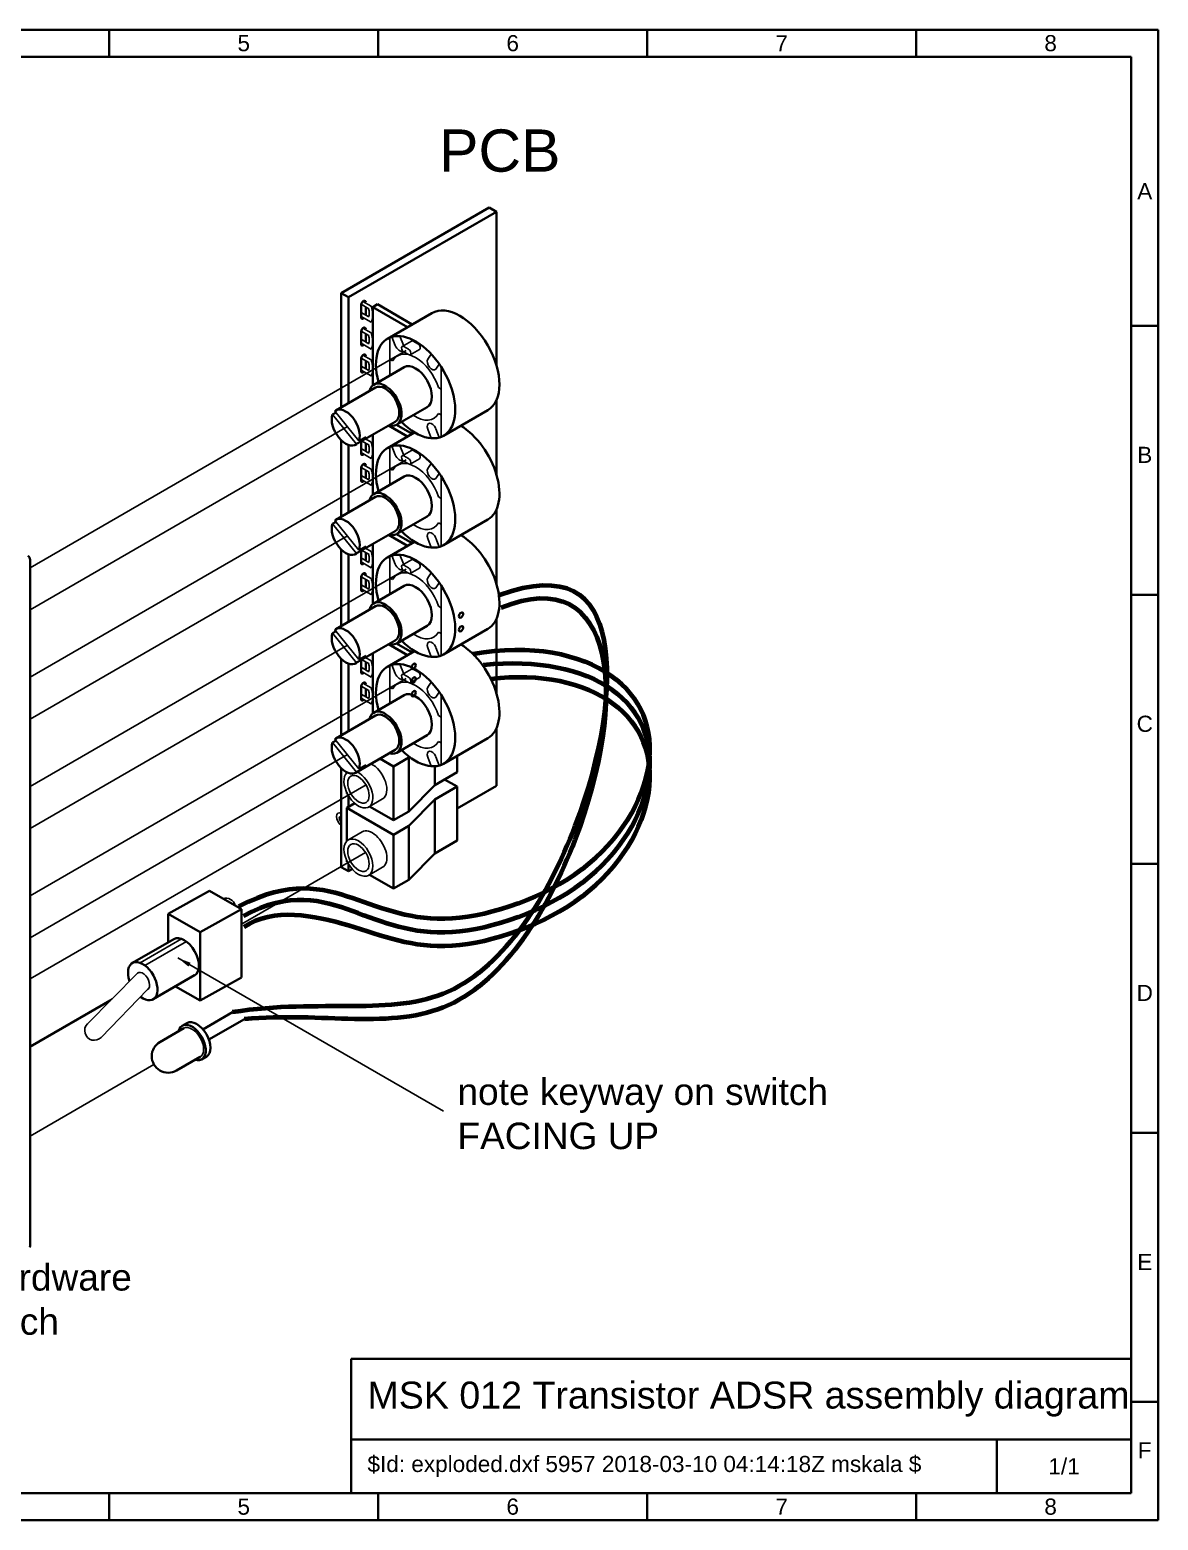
# Model space of a CAD drawing. Header units: millimetres. Extents: x 10 to 410, y 10 to 287.
# Drawn here: x 200.2 to 410, y 10 to 287 of the extents above; entities that cross this region are included whole.
import ezdxf

# ---------------------------------------------------------------- set-up
doc = ezdxf.new("R2010")
doc.units = ezdxf.units.MM
for name, color, linetype, lineweight, true_color in [('assembly lines', 14, 'Continuous', 25, 0x800000), ('details', 7, 'Continuous', 25, 0x000000), ('frame', 5, 'Continuous', 35, 0x0000ff), ('holes', 7, 'Continuous', 35, 0x000000), ('notes', 94, 'Continuous', 25, 0x008000), ('outlines', 7, 'Continuous', 35, 0x000000), ('wiring', 174, 'Continuous', 80, 0x000080)]:
    doc.layers.add(name, color=color, linetype=linetype, lineweight=lineweight, true_color=true_color)
doc.styles.get("Standard").update_dxf_attribs({"font": ''})
doc.styles.add('textstyle0', font='')
doc.styles.add('textstyle1', font='')
doc.styles.add('textstyle10', font='')
doc.styles.add('textstyle2', font='')
doc.styles.add('textstyle20', font='')
doc.styles.add('textstyle22', font='')
doc.styles.add('textstyle24', font='')
doc.styles.add('textstyle26', font='')
doc.styles.add('textstyle28', font='')
doc.styles.add('textstyle3', font='')
doc.styles.add('textstyle30', font='')
doc.styles.add('textstyle35', font='')
doc.styles.add('textstyle37', font='')
doc.styles.add('textstyle39', font='')
doc.styles.add('textstyle4', font='')
doc.styles.add('textstyle5', font='')
doc.styles.add('textstyle6', font='')
doc.styles.add('textstyle7', font='')
doc.styles.add('textstyle8', font='')
doc.styles.add('textstyle9', font='')
doc.styles.get('Standard').set_extended_font_data('txt')
doc.styles.get('textstyle0').set_extended_font_data('Nimbus Sans L')
doc.styles.get('textstyle1').set_extended_font_data('Nimbus Sans L')
doc.styles.get('textstyle10').set_extended_font_data('Nimbus Sans L')
doc.styles.get('textstyle2').set_extended_font_data('Nimbus Sans L')
doc.styles.get('textstyle20').set_extended_font_data('Nimbus Sans L')
doc.styles.get('textstyle22').set_extended_font_data('Nimbus Sans L')
doc.styles.get('textstyle24').set_extended_font_data('Nimbus Sans L')
doc.styles.get('textstyle26').set_extended_font_data('Nimbus Sans L')
doc.styles.get('textstyle28').set_extended_font_data('Nimbus Sans L')
doc.styles.get('textstyle3').set_extended_font_data('Nimbus Sans L')
doc.styles.get('textstyle30').set_extended_font_data('Nimbus Sans L')
doc.styles.get('textstyle35').set_extended_font_data('Nimbus Sans L')
doc.styles.get('textstyle37').set_extended_font_data('Nimbus Sans L')
doc.styles.get('textstyle39').set_extended_font_data('Nimbus Sans L')
doc.styles.get('textstyle4').set_extended_font_data('Nimbus Sans L')
doc.styles.get('textstyle5').set_extended_font_data('Nimbus Sans L')
doc.styles.get('textstyle6').set_extended_font_data('Nimbus Sans L')
doc.styles.get('textstyle7').set_extended_font_data('Nimbus Sans L')
doc.styles.get('textstyle8').set_extended_font_data('Nimbus Sans L')
doc.styles.get('textstyle9').set_extended_font_data('Nimbus Sans L')
doc.dimstyles.get("Standard").update_dxf_attribs({"dimtxt": 2.5, "dimasz": 2.5, "dimexe": 1.25, "dimexo": 0.625, "dimtad": 1, "dimtxsty": 'Standard', "dimcen": 2.5, "dimadec": 0, "dimazin": 0, "dimtfac": 1, "dimtmove": 0, "dimatfit": 3, "dimfxl": 1, "dimarcsym": 0})

msp = doc.modelspace()

# ---------------------------------------------------------------- linework, layer by layer
at = {"layer": 'assembly lines'}
for p, q in [((200.29, 187), (270.22, 227.38)), ((200.29, 179.2), (259.28, 213.26)), ((200.29, 166.68), (270.22, 207.06)), ((200.29, 158.88), (259.28, 192.94)), ((200.29, 146.36), (270.22, 186.73)), ((200.29, 138.56), (259.28, 172.62)), ((200.29, 126.04), (270.22, 166.41)), ((200.29, 118.24), (259.28, 152.3)), ((200.29, 110.6), (262.73, 146.65)), ((239.6, 120.8), (262.64, 134.1)), ((200.29, 98.1), (215.55, 106.91)), ((200.29, 97.9), (215.09, 106.44)), ((200.29, 81.4), (223.31, 94.69))]:
    msp.add_line(p, q, dxfattribs=at)
at = {"layer": 'details'}
for p, q in [((263.23, 235.16), (261.81, 235.98)), ((263.66, 235.66), (262.15, 236.53)), ((261.81, 234.48), (263.23, 233.66)), ((263.66, 232.66), (261.81, 233.73)), ((263.23, 230.16), (261.81, 230.98)), ((263.66, 230.66), (262.15, 231.53)), ((267.54, 229.93), (268.17, 228.32)), ((269.04, 230.07), (269.7, 228.38)), ((261.81, 229.48), (263.23, 228.66)), ((263.66, 227.66), (261.81, 228.73)), ((267.18, 222.78), (267.18, 229.81)), ((269.48, 228.16), (271.21, 229.16)), ((269.78, 228.13), (270.65, 227.63)), ((270.95, 226.6), (272.69, 227.6)), ((271.51, 229.13), (272.38, 228.63)), ((263.23, 225.16), (261.81, 225.98)), ((261.81, 224.48), (263.23, 223.66)), ((263.66, 225.66), (262.15, 226.53)), ((267.66, 225.45), (267.18, 225.73)), ((269.78, 227.13), (270.65, 226.63)), ((274.85, 226.71), (274.2, 225.78)), ((276.35, 224.85), (275.7, 223.91)), ((263.66, 222.66), (261.81, 223.73)), ((276.71, 224.31), (276.71, 211.35)), ((276.23, 220.5), (276.71, 220.23)), ((256.95, 216.15), (261.39, 210.63)), ((260.96, 210.01), (256.52, 215.53)), ((276.23, 215.7), (276.71, 215.43)), ((261.39, 210.63), (262.69, 211.38)), ((263.23, 209.84), (261.96, 210.57)), ((262.69, 211.38), (262.26, 210.76)), ((263.66, 210.34), (262.61, 210.95)), ((274.85, 211.09), (274.2, 212.78)), ((276.35, 211.22), (275.73, 212.83)), ((261.81, 209.16), (263.23, 208.34)), ((263.66, 207.34), (261.81, 208.41)), ((267.18, 202.46), (267.18, 209.49)), ((267.54, 209.61), (268.17, 208)), ((269.04, 209.75), (269.7, 208.06)), ((269.48, 207.84), (271.21, 208.84)), ((269.78, 207.81), (270.65, 207.31)), ((271.51, 208.81), (272.38, 208.31)), ((263.23, 204.84), (261.83, 205.65)), ((263.66, 205.34), (262.15, 206.21)), ((267.66, 205.13), (267.18, 205.41)), ((269.78, 206.81), (270.65, 206.31)), ((270.95, 206.28), (272.69, 207.28)), ((274.85, 206.39), (274.2, 205.46)), ((261.81, 204.16), (263.23, 203.34)), ((263.66, 202.34), (261.81, 203.41)), ((276.35, 204.52), (275.7, 203.59)), ((276.71, 203.99), (276.71, 191.03)), ((276.23, 200.18), (276.71, 199.91)), ((260.96, 189.69), (256.52, 195.21)), ((256.95, 195.83), (261.39, 190.31)), ((276.23, 195.38), (276.71, 195.11)), ((274.85, 190.77), (274.2, 192.46)), ((276.35, 190.9), (275.73, 192.51)), ((261.39, 190.31), (262.69, 191.06)), ((261.81, 188.84), (263.23, 188.02)), ((263.23, 189.52), (261.96, 190.25)), ((262.69, 191.06), (262.26, 190.44)), ((263.66, 190.02), (262.61, 190.63)), ((267.18, 182.14), (267.18, 189.17)), ((267.54, 189.29), (268.17, 187.68)), ((269.04, 189.43), (269.7, 187.74)), ((269.48, 187.52), (271.21, 188.52)), ((271.51, 188.49), (272.38, 187.99)), ((263.66, 187.02), (261.81, 188.09)), ((263.66, 185.02), (262.15, 185.89)), ((269.78, 187.49), (270.65, 186.99)), ((269.78, 186.49), (270.65, 185.99)), ((270.95, 185.96), (272.69, 186.96)), ((274.85, 186.07), (274.2, 185.14)), ((261.81, 183.84), (263.23, 183.02)), ((263.66, 182.02), (261.81, 183.09)), ((263.23, 184.52), (261.83, 185.33)), ((267.66, 184.81), (267.18, 185.09)), ((276.35, 184.2), (275.7, 183.27)), ((276.71, 183.67), (276.71, 170.71)), ((276.23, 179.86), (276.71, 179.59)), ((260.96, 169.37), (256.52, 174.89)), ((256.95, 175.51), (261.39, 169.99)), ((276.23, 175.06), (276.71, 174.79)), ((274.85, 170.45), (274.2, 172.14)), ((276.35, 170.58), (275.73, 172.19)), ((261.39, 169.99), (262.69, 170.74)), ((263.23, 169.2), (261.96, 169.93)), ((262.69, 170.74), (262.26, 170.12)), ((263.66, 169.7), (262.61, 170.31)), ((267.54, 168.97), (268.17, 167.36)), ((269.04, 169.1), (269.7, 167.42)), ((261.81, 168.52), (263.23, 167.7)), ((263.66, 166.7), (261.81, 167.77)), ((267.18, 161.82), (267.18, 168.85)), ((269.48, 167.2), (271.21, 168.2)), ((269.78, 167.17), (270.65, 166.67)), ((270.95, 165.64), (272.69, 166.64)), ((271.51, 168.17), (272.38, 167.67)), ((261.81, 163.52), (263.23, 162.7)), ((263.23, 164.2), (261.83, 165.01)), ((263.66, 164.7), (262.15, 165.57)), ((267.66, 164.49), (267.18, 164.77)), ((269.78, 166.17), (270.65, 165.67)), ((274.85, 165.75), (274.2, 164.82)), ((276.35, 163.88), (275.7, 162.95)), ((263.66, 161.7), (261.81, 162.77)), ((276.71, 163.35), (276.71, 150.39)), ((276.23, 159.54), (276.71, 159.27)), ((256.95, 155.18), (261.39, 149.66)), ((260.96, 149.05), (256.52, 154.57)), ((276.23, 154.74), (276.71, 154.47)), ((261.39, 149.66), (262.69, 150.41)), ((262.69, 150.41), (262.26, 149.8)), ((274.85, 150.13), (274.2, 151.82)), ((276.35, 150.26), (275.73, 151.87)), ((263.22, 142.55), (265.82, 144.05)), ((259.36, 136.38), (262.02, 137.92)), ((263.22, 129.85), (265.82, 131.35)), ((228.45, 118.04), (220.75, 113.6)), ((229.34, 117.54), (221.64, 113.09)), ((220.25, 111.68), (210.94, 102.24)), ((222.12, 108.64), (213.5, 99.74))]:
    msp.add_line(p, q, dxfattribs=at)
for centre, radius, start, end in [((236.63, 123.78), 1.84, 15, 105), ((212.22, 100.98), 1.79, 135.3942, 315.9035)]:
    msp.add_arc(centre, radius, start, end, dxfattribs=at)
for centre, major_axis, start_param, end_param in [((261.16, 235.6), (-1.99, 3.45), 4.159859, 4.406719), ((261.16, 235.6), (-1.53, 2.65), 3.622298, 4.231683), ((261.16, 235.6), (-1.99, 3.45), 3.447262, 3.694123), ((261.16, 230.6), (-1.53, 2.65), 3.622298, 4.231683), ((261.16, 230.6), (-1.99, 3.45), 4.159859, 4.406719), ((261.16, 230.6), (-1.99, 3.45), 3.447262, 3.694123), ((268.92, 228.39), (-0.61, 1.06), 1.308997, 3.174969), ((269.78, 227.63), (-0.306, 0.53), 5.497787, 2.356194), ((270.65, 227.13), (-0.306, 0.53), 2.356194, 5.497787), ((271.51, 228.63), (-0.306, 0.53), 5.497787, 0), ((272.38, 228.13), (-0.306, 0.53), 3.141593, 5.497787), ((261.16, 225.6), (-1.53, 2.65), 3.622298, 4.231683), ((261.16, 225.6), (-1.99, 3.45), 4.159859, 4.406719), ((271.95, 220.58), (-3.37, 5.83), 4.378544, 0.333845), ((274.98, 224.89), (-0.61, 1.06), 0.333289, 3.331903), ((261.16, 225.6), (-1.99, 3.45), 3.447262, 3.694123), ((271.95, 220.58), (-3.37, 5.83), 2.260571, 3.475438), ((274.98, 212.77), (-0.61, 1.06), 4.522263, 1.237507), ((261.16, 210.28), (-1.53, 2.65), 3.622298, 4.231683), ((261.16, 210.28), (-1.99, 3.45), 4.159859, 4.406719), ((261.16, 210.28), (-1.99, 3.45), 3.447262, 3.694123), ((268.92, 208.07), (-0.61, 1.06), 1.308997, 3.174969), ((269.78, 207.31), (-0.306, 0.53), 5.497787, 2.356194), ((271.51, 208.31), (-0.306, 0.53), 5.497787, 0), ((272.38, 207.81), (-0.306, 0.53), 3.141593, 5.497787), ((261.16, 205.28), (-1.99, 3.45), 4.159859, 4.406719), ((271.95, 200.26), (-3.37, 5.83), 4.378544, 0.333845), ((270.65, 206.81), (-0.306, 0.53), 2.356194, 5.497787), ((274.98, 204.57), (-0.61, 1.06), 0.333289, 3.331903), ((261.16, 205.28), (-1.53, 2.65), 3.622298, 4.231683), ((261.16, 205.28), (-1.99, 3.45), 3.447262, 3.694123), ((271.95, 200.26), (-3.37, 5.83), 2.260571, 3.475438), ((274.98, 192.45), (-0.61, 1.06), 4.522263, 1.237507), ((261.16, 189.96), (-1.53, 2.65), 3.622298, 4.231683), ((261.16, 189.96), (-1.99, 3.45), 4.159859, 4.406719), ((271.51, 187.99), (-0.306, 0.53), 5.497787, 0), ((261.16, 189.96), (-1.99, 3.45), 3.447262, 3.694123), ((271.95, 179.94), (-3.37, 5.83), 4.378544, 0.333845), ((268.92, 187.75), (-0.61, 1.06), 1.308997, 3.174969), ((269.78, 186.99), (-0.306, 0.53), 5.497787, 2.356194), ((270.65, 186.49), (-0.306, 0.53), 2.356194, 5.497787), ((272.38, 187.49), (-0.306, 0.53), 3.141593, 5.497787), ((261.16, 184.96), (-1.53, 2.65), 3.622298, 4.231683), ((261.16, 184.96), (-1.99, 3.45), 4.159859, 4.406719), ((274.98, 184.25), (-0.61, 1.06), 0.333289, 3.331903), ((261.16, 184.96), (-1.99, 3.45), 3.447262, 3.694123), ((271.95, 179.94), (-3.37, 5.83), 2.260571, 3.475438), ((274.98, 172.13), (-0.61, 1.06), 4.522263, 1.237507), ((261.16, 169.64), (-1.53, 2.65), 3.622298, 4.231683), ((261.16, 169.64), (-1.99, 3.45), 4.159859, 4.406719), ((261.16, 169.64), (-1.99, 3.45), 3.447262, 3.694123), ((268.92, 167.43), (-0.61, 1.06), 1.308997, 3.174969), ((269.78, 166.67), (-0.306, 0.53), 5.497787, 2.356194), ((270.65, 166.17), (-0.306, 0.53), 2.356194, 5.497787), ((271.51, 167.67), (-0.306, 0.53), 5.497787, 0), ((272.38, 167.17), (-0.306, 0.53), 3.141593, 5.497787), ((261.16, 164.64), (-1.53, 2.65), 3.622298, 4.231683), ((261.16, 164.64), (-1.99, 3.45), 4.159859, 4.406719), ((271.95, 159.62), (-3.37, 5.83), 4.378544, 0.333845), ((274.98, 163.93), (-0.61, 1.06), 0.333289, 3.331903), ((261.16, 164.64), (-1.99, 3.45), 3.447262, 3.694123), ((271.95, 159.62), (-3.37, 5.83), 2.260571, 3.475438), ((274.98, 151.8), (-0.61, 1.06), 4.522263, 1.237507), ((263.92, 147.34), (-1.9, 3.29), 3.141593, 5.600903), ((261.32, 145.84), (-1.9, 3.29), 0.152728, 5.600903), ((258.2, 140.24), (-0.67, 1.17), 5.593205, 2.260777), ((258.2, 140.24), (-0.306, 0.53), 5.708954, 2.145028), ((263.92, 134.64), (-1.9, 3.29), 3.141593, 0.000418), ((221.23, 110.19), (-0.89, 1.55), 3.139442, 0.099335), ((230.38, 98.77), (-1.53, 2.65), 3.141593, 0)]:
    msp.add_ellipse(centre, major_axis=major_axis, ratio=0.57735, start_param=start_param, end_param=end_param, dxfattribs=at)
for centre, major_axis in [((261.32, 145.84), (-1.41, 2.44)), ((261.32, 133.14), (-1.9, 3.29)), ((261.32, 133.14), (-1.41, 2.44))]:
    msp.add_ellipse(centre, major_axis=major_axis, ratio=0.57735, dxfattribs=at)
at = {"layer": 'frame'}
for p, q in [((410, 287), (10, 287)), ((215, 287), (215, 282)), ((265, 287), (265, 282)), ((315, 287), (315, 282)), ((365, 287), (365, 282)), ((410, 10), (410, 287)), ((405, 282), (15, 282)), ((405, 15), (405, 282)), ((410, 232), (405, 232)), ((410, 182), (405, 182)), ((410, 132), (405, 132)), ((410, 82), (405, 82)), ((260, 40), (405, 40)), ((260, 25), (260, 40)), ((410, 32), (405, 32)), ((260, 25), (405, 25)), ((260, 15), (260, 25)), ((380, 15), (380, 25)), ((15, 15), (405, 15)), ((215, 15), (215, 10)), ((265, 15), (265, 10)), ((315, 15), (315, 10)), ((365, 15), (365, 10)), ((10, 10), (410, 10))]:
    msp.add_line(p, q, dxfattribs=at)
at = {"layer": 'holes'}
for p, q in [((261.81, 235.85), (261.81, 233.6)), ((262.68, 234.1), (262.68, 235.48)), ((261.81, 230.85), (261.81, 228.6)), ((262.68, 229.1), (262.68, 230.48)), ((261.81, 225.85), (261.81, 223.6)), ((262.68, 224.1), (262.68, 225.48)), ((261.81, 210.49), (261.81, 208.28)), ((262.68, 208.78), (262.68, 210.16)), ((261.81, 205.53), (261.81, 203.28)), ((262.68, 203.66), (262.68, 205.16)), ((261.81, 190.17), (261.81, 187.96)), ((262.68, 188.46), (262.68, 189.84)), ((261.81, 185.21), (261.81, 182.96)), ((262.68, 183.46), (262.68, 184.84)), ((261.81, 169.89), (261.81, 167.64)), ((262.68, 168.14), (262.68, 169.52)), ((261.81, 164.89), (261.81, 162.64)), ((262.68, 163.14), (262.68, 164.52))]:
    msp.add_line(p, q, dxfattribs=at)
for centre, start_param, end_param in [((262.25, 236.1), 2.356194, 5.497787), ((262.25, 233.85), 5.497787, 1.011806), ((262.25, 231.1), 2.356194, 5.497787), ((262.25, 228.85), 5.497787, 1.011806), ((262.25, 226.1), 2.356194, 5.497787), ((262.25, 223.85), 5.497787, 1.011806), ((262.25, 208.53), 5.497787, 1.011806), ((262.25, 205.78), 2.356194, 5.497787), ((262.25, 203.53), 5.497787, 1.011806), ((262.25, 188.21), 5.497787, 1.011806), ((262.25, 185.46), 2.356194, 5.497787), ((262.25, 183.21), 5.497787, 1.011806), ((262.25, 167.89), 5.497787, 1.011806), ((262.25, 165.14), 2.356194, 5.497787), ((262.25, 162.89), 5.497787, 1.011806)]:
    msp.add_ellipse(centre, major_axis=(-0.306, -0.53), ratio=0.57735, start_param=start_param, end_param=end_param, dxfattribs=at)
for centre in [(280.4, 178.22), (280.4, 175.68), (271.6, 168.7), (271.6, 166.16), (271.6, 163.62)]:
    msp.add_ellipse(centre, major_axis=(-0.276, -0.477), ratio=0.57735, dxfattribs=at)
at = {"layer": 'outlines'}
for p, q in [((285.61, 253.96), (258.11, 238.08)), ((286.99, 253.16), (259.5, 237.28)), ((285.61, 253.96), (286.99, 253.16)), ((286.99, 224.59), (286.99, 253.16)), ((258.11, 238.08), (258.11, 216.83)), ((258.11, 238.08), (259.5, 237.28)), ((259.5, 237.28), (259.5, 217.63)), ((263.98, 235.48), (264.85, 235.98)), ((270.46, 231.74), (263.98, 235.48)), ((263.98, 235.48), (263.98, 220.91)), ((271.32, 232.24), (264.85, 235.98)), ((266.74, 229.59), (274.97, 234.34)), ((264.17, 221.04), (269.8, 224.29)), ((257.12, 216.26), (264.48, 220.51)), ((256.95, 216.15), (257.16, 215.9)), ((268.46, 213.62), (274.09, 216.87)), ((277.15, 211.56), (285.38, 216.31)), ((286.99, 204.27), (286.99, 218.19)), ((256.52, 215.53), (257.16, 215.9)), ((260.79, 209.9), (268.15, 214.15)), ((270.46, 211.42), (266.94, 213.45)), ((271.32, 211.92), (268.42, 213.59)), ((258.11, 210.73), (258.11, 196.51)), ((263.98, 211.74), (263.98, 200.59)), ((266.74, 209.27), (271.77, 212.18)), ((259.5, 209.83), (259.5, 197.31)), ((264.17, 200.72), (269.8, 203.97)), ((257.12, 195.94), (264.48, 200.19)), ((286.99, 183.95), (286.99, 197.87)), ((256.52, 195.21), (257.16, 195.58)), ((256.95, 195.83), (257.16, 195.58)), ((268.46, 193.3), (274.09, 196.55)), ((277.15, 191.24), (285.38, 195.99)), ((260.79, 189.58), (268.15, 193.83)), ((263.98, 191.42), (263.98, 180.26)), ((266.74, 188.95), (271.77, 191.86)), ((270.46, 191.1), (266.94, 193.13)), ((271.32, 191.6), (268.42, 193.27)), ((200.29, 188.5), (200.29, 61)), ((258.11, 190.41), (258.11, 176.19)), ((259.5, 189.51), (259.5, 176.99)), ((264.17, 180.4), (269.8, 183.65)), ((257.12, 175.62), (264.48, 179.87)), ((286.99, 163.63), (286.99, 177.55)), ((256.52, 174.89), (257.16, 175.26)), ((256.95, 175.51), (257.16, 175.26)), ((268.46, 172.97), (274.09, 176.22)), ((277.15, 170.92), (285.38, 175.67)), ((260.79, 169.26), (268.15, 173.51)), ((270.46, 170.78), (266.94, 172.81)), ((271.32, 171.28), (268.42, 172.95)), ((258.11, 170.09), (258.11, 155.87)), ((259.5, 169.19), (259.5, 156.67)), ((263.98, 171.09), (263.98, 159.94)), ((266.74, 168.63), (271.77, 171.54)), ((264.17, 160.08), (269.8, 163.33)), ((257.12, 155.3), (264.48, 159.55)), ((256.95, 155.18), (257.16, 154.93)), ((268.46, 152.65), (274.09, 155.9)), ((277.15, 150.6), (285.38, 155.35)), ((286.99, 146.47), (286.99, 157.23)), ((256.52, 154.57), (257.16, 154.93)), ((260.79, 148.93), (268.15, 153.18)), ((258.11, 149.77), (258.11, 131.4)), ((265.3, 151.54), (267.82, 150.09)), ((270.67, 151.74), (267.82, 150.09)), ((267.82, 150.09), (267.82, 140.09)), ((270.81, 151.87), (270.67, 151.74)), ((270.67, 141.74), (270.67, 151.74)), ((275.52, 146.64), (275.52, 150.12)), ((279.68, 149.04), (279.68, 152.06)), ((279.68, 149.04), (275.52, 146.64)), ((277.34, 147.69), (279.68, 146.34)), ((259.16, 145.09), (259.16, 145.25)), ((259.27, 145.02), (259.16, 145.09)), ((259.5, 144.61), (259.5, 142.58)), ((275.52, 146.64), (270.67, 141.74)), ((279.68, 146.34), (275.52, 143.94)), ((279.68, 142.25), (286.99, 146.47)), ((279.68, 136.34), (279.68, 146.34)), ((259.16, 142.39), (260.63, 143.24)), ((259.16, 136.22), (259.16, 142.39)), ((259.16, 142.39), (267.82, 137.39)), ((267.82, 140.09), (263.37, 142.65)), ((270.67, 141.74), (267.82, 140.09)), ((275.52, 143.94), (270.67, 139.04)), ((275.52, 133.94), (275.52, 143.94)), ((270.67, 139.04), (267.82, 137.39)), ((270.67, 129.04), (270.67, 139.04)), ((267.82, 137.39), (267.82, 127.39)), ((279.68, 136.34), (275.52, 133.94)), ((275.52, 133.94), (270.67, 129.04)), ((258.11, 131.4), (259.5, 130.6)), ((259.16, 132.39), (259.16, 132.55)), ((259.27, 132.32), (259.16, 132.39)), ((259.5, 131.91), (259.5, 130.6)), ((259.5, 130.6), (260.18, 130.99)), ((267.82, 127.39), (263.37, 129.95)), ((270.67, 129.04), (267.82, 127.39)), ((225.96, 122.7), (233.66, 127)), ((233.66, 127), (239.6, 123.57)), ((225.96, 122.7), (231.9, 119.27)), ((225.96, 122.7), (225.96, 117.41)), ((231.9, 119.27), (239.6, 123.57)), ((239.6, 123.57), (239.6, 110.86)), ((231.9, 119.27), (231.9, 106.57)), ((219.29, 113.56), (226.99, 118)), ((223.18, 106.82), (230.87, 111.27)), ((231.9, 106.57), (239.6, 110.86)), ((231.9, 106.57), (227.32, 109.21)), ((232.41, 101.22), (237.94, 104.41)), ((233.51, 99.31), (240.14, 103.14)), ((228.85, 101.42), (224.43, 98.87)), ((228.57, 101.9), (229.44, 102.4)), ((227.49, 93.57), (231.91, 96.12)), ((232.18, 95.64), (233.05, 96.14))]:
    msp.add_line(p, q, dxfattribs=at)
msp.add_arc((225.96, 96.22), 3.06, 120, 300, dxfattribs=at)
for centre, major_axis, start_param, end_param in [((280.17, 225.33), (-5.21, 9.02), 3.141593, 0), ((271.95, 220.58), (-5.21, 9.02), 1.995186, 1.146407), ((271.95, 220.58), (-2.14, 3.71), 3.141593, 0), ((266.32, 217.33), (-2.14, 3.71), 2.600493, 0.5411), ((266.32, 217.33), (-1.84, 3.18), 3.141593, 0), ((258.96, 213.08), (-1.84, 3.18), 3.57084, 0.094351), ((258.96, 213.08), (-1.84, 3.18), 0.429247, 3.235944), ((280.17, 205.01), (-5.21, 9.02), 3.141593, 5.474432), ((271.95, 200.26), (-5.21, 9.02), 1.995186, 1.146407), ((271.95, 200.26), (-2.14, 3.71), 3.141593, 0), ((266.32, 197.01), (-2.14, 3.71), 2.600493, 0.5411), ((266.32, 197.01), (-1.84, 3.18), 3.141593, 0), ((258.96, 192.76), (-1.84, 3.18), 0.429247, 3.235944), ((258.96, 192.76), (-1.84, 3.18), 3.57084, 0.094351), ((280.17, 184.69), (-5.21, 9.02), 3.141593, 5.474432), ((199.86, 188.75), (-0.306, 0.53), 3.926991, 5.497787), ((271.95, 179.94), (-5.21, 9.02), 1.995186, 1.146407), ((271.95, 179.94), (-2.14, 3.71), 3.141593, 0), ((266.32, 176.69), (-2.14, 3.71), 2.600493, 0.5411), ((266.32, 176.69), (-1.84, 3.18), 3.141593, 0), ((258.96, 172.44), (-1.84, 3.18), 0.429247, 3.235944), ((258.96, 172.44), (-1.84, 3.18), 3.57084, 0.094351), ((280.17, 164.37), (-5.21, 9.02), 3.141593, 5.474432), ((271.95, 159.62), (-5.21, 9.02), 1.995186, 1.146407), ((271.95, 159.62), (-2.14, 3.71), 3.141593, 0), ((266.32, 156.37), (-2.14, 3.71), 2.600493, 0.5411), ((266.32, 156.37), (-1.84, 3.18), 3.141593, 0), ((258.96, 152.12), (-1.84, 3.18), 3.57084, 0.094351), ((258.96, 152.12), (-1.84, 3.18), 0.429247, 3.235944), ((228.93, 114.63), (-1.94, 3.37), 3.141593, 0), ((221.23, 110.19), (-1.94, 3.37), 2.204618, 1.251505), ((231.24, 99.27), (-1.81, 3.13), 3.141593, 0), ((230.38, 98.77), (-1.81, 3.13), 2.581974, 0.559619), ((199.86, 61.25), (-0.306, 0.53), 3.141593, 3.926991)]:
    msp.add_ellipse(centre, major_axis=major_axis, ratio=0.57735, start_param=start_param, end_param=end_param, dxfattribs=at)
at = {"layer": 'wiring'}
for points in [[(287.57, 182), (300.01, 186.41), (310.57, 178), (304.57, 139), (280.57, 100), (254.57, 107), (237.94, 104.41)], [(287.84, 179.61), (298.57, 184), (310.57, 175.46), (304.57, 136.46), (280.57, 97.46), (254.57, 104.46), (240.14, 103.14)], [(282.57, 171), (293.57, 173), (311.57, 169), (318.57, 151), (305.57, 129), (276.57, 119), (260.57, 126), (248.57, 129), (239.1, 124.07)], [(284.57, 169), (294.57, 170), (311.57, 166.46), (318.57, 148.46), (305.57, 126.46), (276.57, 116.46), (260.57, 123.46), (248.57, 127), (239.94, 122.27)], [(285.99, 166.39), (295.12, 167.5), (311.57, 163.92), (318.57, 145.92), (305.57, 123.92), (276.57, 113.92), (260.57, 120.92), (245.57, 123.92), (240.02, 120.21)]]:
    msp.add_open_spline(points, degree=3, dxfattribs=at)

# ---------------------------------------------------------------- texts
at = {"layer": 'frame'}
for s, insert, char_height, attachment_point, style in [('5', (240, 284.5), 3, 5, 'textstyle9'), ('6', (290, 284.5), 3, 5, 'textstyle7'), ('7', (340, 284.5), 3, 5, 'textstyle5'), ('8', (390, 284.5), 3, 5, 'textstyle3'), ('A', (407.5, 257), 3, 5, 'textstyle30'), ('B', (407.5, 208), 3, 5, 'textstyle28'), ('C', (407.5, 158), 3, 5, 'textstyle26'), ('D', (407.5, 108), 3, 5, 'textstyle24'), ('E', (407.5, 58), 3, 5, 'textstyle22'), ('MSK 012 Transistor ADSR assembly diagram', (263, 32.5), 5, 4, 'textstyle1'), ('$Id: exploded.dxf 5957 2018-03-10 04:14:18Z mskala $', (263, 20), 3, 4, 'textstyle2'), ('F', (407.5, 23), 3, 5, 'textstyle20'), ('1/1', (392.5, 20), 3, 5, 'textstyle0'), ('5', (240, 12.5), 3, 5, 'textstyle10'), ('6', (290, 12.5), 3, 5, 'textstyle8'), ('7', (340, 12.5), 3, 5, 'textstyle6'), ('8', (390, 12.5), 3, 5, 'textstyle4')]:
    msp.add_mtext(s, dxfattribs=dict(at, insert=insert, char_height=char_height, attachment_point=attachment_point, style=style))
at = {"layer": 'notes', "attachment_point": 4}
for s, insert, char_height, style in [('\\H7.85714;PCB', (276.31, 264.5), 5, 'textstyle39'), ('\\H4.92857;note keyway on switch\\PFACING UP', (279.73, 85.5), 3, 'textstyle37'), ('\\H4.92857;1/4" hardware\\Pfor switch', (176.57, 51), 3, 'textstyle35')]:
    msp.add_mtext(s, dxfattribs=dict(at, insert=insert, char_height=char_height, style=style))

# ---------------------------------------------------------------- leaders
at = {"layer": 'notes'}
msp.add_leader([(227.76, 114.5), (277.13, 86)], dimstyle='Standard', dxfattribs=at)

doc.saveas('drawing.dxf')
